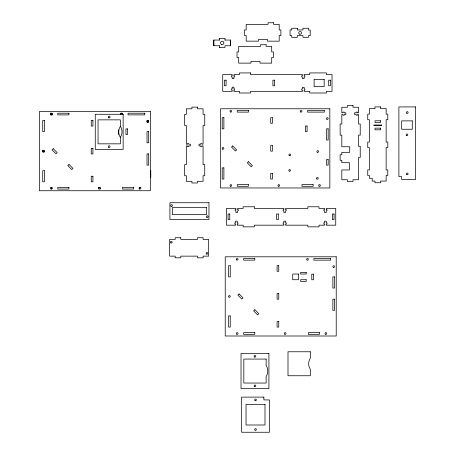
<?xml version="1.0" encoding="UTF-8"?>
<svg xmlns="http://www.w3.org/2000/svg" width="455" height="455" viewBox="0 0 455 455"><rect width="100%" height="100%" fill="white"/><g stroke="black" fill="none" stroke-linecap="round" stroke-linejoin="round"><path stroke-width="0.68" d="M219.35 38.385L224.998 38.385L224.998 40.057M219.395 40.057L213.776 40.057L213.776 45.745L219.395 45.745M224.929 40.057L230.6 40.057L230.6 45.745L224.929 45.745L224.969 47.417L219.35 47.417M52.206 113.215L50.528 113.215L50.528 114.887L52.206 114.887L52.206 113.773M148.688 120.467L147.016 120.467L147.016 122.139L148.688 122.139L148.688 121.024M43.839 150.304L42.724 150.304L42.724 151.976L44.397 151.976L44.397 150.861M50.761 187.392L51.876 187.392L51.876 189.064M98.496 187.392L100.168 187.392L100.168 189.064M140.879 187.392L139.207 187.392L139.207 189.064M230.56 40.057L230.56 45.745M219.395 38.385L219.35 40.057M219.35 45.745L219.395 47.417M213.822 40.057L213.822 45.745M150.781 170.614L150.781 177.308M122.475 114.33L122.475 113.215L120.802 113.215L120.802 114.33M120.359 126.262L120.359 119.853L98.047 119.853L98.047 143.831L120.359 143.831L120.359 137.421A10.129 10.129 0 0 0 120.359 126.262A10.129 10.129 0 0 0 120.359 137.421M118.687 129.777L118.687 134.595M120.916 114.467A0.836 0.836 0 0 1 121.639 113.215A0.836 0.836 0 0 1 122.367 114.467M53.218 148.688L52.035 149.871L55.976 153.813L57.159 152.63L53.218 148.688M68.989 164.46L67.806 165.643L71.753 169.59L72.936 168.407L68.989 164.46M232.698 145.913L231.515 147.096L235.457 151.037L236.64 149.854L232.698 145.913M248.47 161.684L247.287 162.867L251.234 166.814L252.417 165.631L248.47 161.684M239.068 293.947L237.885 295.13L241.827 299.077L243.01 297.894L239.068 293.947M254.84 309.724L253.657 310.907L257.604 314.849L258.787 313.666L254.84 309.724M273.626 22.75L268.052 22.75L268.052 24.365L246.189 24.365L246.189 29.945L244.511 29.945L244.511 35.553L246.189 35.553L246.189 41.155L258.457 41.155L258.457 39.483L267.489 39.483L267.489 41.155L279.205 41.155L279.205 35.553L280.877 35.553L280.877 29.945L279.205 29.945L279.205 24.365L273.626 24.365L273.626 22.75M297.337 28.273L291.729 28.273L291.729 29.945L290.057 29.945L290.057 35.632L291.729 35.632L291.729 37.304L297.337 37.304L297.337 35.632L302.939 35.632L302.939 37.304L308.518 37.304L308.518 35.661L310.191 35.661L310.191 30.081L308.518 30.081L308.518 28.273L302.939 28.273L302.939 29.945L297.337 29.945L297.337 28.273M266.124 44.727L260.55 44.727L260.55 46.342L238.687 46.342L238.687 51.921L237.01 51.921L237.01 57.523L238.687 57.523L238.687 63.131L250.955 63.131L250.955 61.459L259.993 61.459L259.993 63.131L271.703 63.131L271.703 57.523L273.375 57.523L273.375 51.921L271.703 51.921L271.703 46.342L266.124 46.342L266.124 44.727M250.603 72.925L239.444 72.925L239.444 74.597L233.87 74.597L233.87 75.712L234.592 75.712L234.592 76.941L233.87 76.941L233.87 78.613L232.198 78.613L232.198 76.941L231.47 76.941L231.47 75.712L232.198 75.712L232.198 74.597L222.717 74.597L222.717 91.33L232.198 91.33L232.198 90.101L231.47 90.101L231.47 88.873L232.198 88.873L232.198 87.201L233.87 87.201L233.87 88.873L234.592 88.873L234.592 90.215L233.87 90.215L233.87 91.33L239.444 91.33L239.444 93.002L250.603 93.002L250.603 91.33L302.467 91.33L302.467 90.215L301.745 90.215L301.745 88.987L302.467 88.987L302.467 87.314L304.145 87.314L304.145 88.987L304.867 88.987L304.867 90.215L304.145 90.215L304.145 91.33L309.718 91.33L309.718 93.002L326.451 93.002L326.451 91.33L332.031 91.33L332.031 74.597L326.451 74.597L326.451 72.925L309.718 72.925L309.718 74.597L304.145 74.597L304.145 75.712L304.867 75.712L304.867 76.941L304.145 76.941L304.145 78.613L302.467 78.613L302.467 76.941L301.745 76.941L301.745 75.712L302.467 75.712L302.467 74.597L250.603 74.597L250.603 72.925M324.165 79.335L314.126 79.335L314.126 86.587L324.165 86.587L324.165 79.335M226.061 80.177L224.389 80.177L224.389 85.75L226.061 85.75L226.061 80.177M274.581 80.177L272.909 80.177L272.909 85.75L274.581 85.75L274.581 80.177M330.353 80.177L328.681 80.177L328.681 85.75L330.353 85.75L330.353 80.177M352.972 105.583L347.392 105.583L347.392 107.255L341.819 107.255L341.819 112.834L342.933 112.834L342.933 112.106L344.162 112.106L344.162 112.834L345.834 112.834L345.834 114.506L344.162 114.506L344.162 115.229L342.933 115.229L342.933 114.506L341.819 114.506L341.819 123.987L340.141 123.987L340.141 135.141L341.819 135.141L341.819 146.755L349.736 146.755L349.736 152.328L341.819 152.328L341.819 154.728L340.141 154.728L340.141 160.302L341.819 160.302L341.819 162.702L349.457 162.702L349.457 169.954L341.819 169.954L341.819 179.759L347.392 179.759L347.392 181.431L352.972 181.431L352.972 179.759L358.551 179.759L358.551 157.453L360.224 157.453L360.224 146.294L358.551 146.294L358.551 135.141L360.224 135.141L360.224 123.987L358.551 123.987L358.551 114.506L357.431 114.506L357.431 115.229L356.208 115.229L356.208 114.506L354.53 114.506L354.53 112.834L356.208 112.834L356.208 112.106L357.431 112.106L357.431 112.834L358.551 112.834L358.551 107.255L352.972 107.255L352.972 105.583M380.562 106.897L374.988 106.897L374.988 108.569L369.409 108.569L369.409 114.148L367.737 114.148L367.737 119.722L369.409 119.722L369.409 142.034L367.737 142.034L367.737 147.608L369.409 147.608L369.409 169.92L367.737 169.92L367.737 175.493L369.409 175.493L369.409 178.286L372.201 178.286L372.201 181.073L374.988 181.073L374.988 182.745L380.562 182.745L380.562 181.073L386.141 181.073L386.141 175.493L387.814 175.493L387.814 169.92L386.141 169.92L386.141 147.608L387.814 147.608L387.814 142.034L386.141 142.034L386.141 119.722L387.814 119.722L387.814 114.148L386.141 114.148L386.141 108.569L380.562 108.569L380.562 106.897M415.625 106.931L398.893 106.931L398.893 176.642L401.68 176.642L401.68 179.435L415.625 179.435L415.625 106.931M197.493 107.135L191.913 107.135L191.913 108.808L186.334 108.808L186.334 114.387L184.662 114.387L184.662 125.54L186.334 125.54L186.334 144.224L187.449 144.224L187.449 143.501L188.677 143.501L188.677 144.224L190.349 144.224L190.349 145.896L188.677 145.896L188.677 146.624L187.449 146.624L187.449 145.896L186.334 145.896L186.334 164.579L184.662 164.579L184.662 175.738L186.334 175.738L186.334 181.312L191.913 181.312L191.913 182.984L197.493 182.984L197.493 181.312L203.066 181.312L203.066 175.738L204.739 175.738L204.739 164.579L203.066 164.579L203.066 145.896L201.952 145.896L201.952 146.624L200.723 146.624L200.723 145.896L199.051 145.896L199.051 144.224L200.723 144.224L200.723 143.501L201.952 143.501L201.952 144.224L203.066 144.224L203.066 125.54L204.739 125.54L204.739 114.387L203.066 114.387L203.066 108.808L197.493 108.808L197.493 107.135M329.841 108.768L220.527 108.768L220.527 187.96L329.841 187.96L329.841 108.768M248.413 110.44L237.26 110.44L237.26 112.112L248.413 112.112L248.413 110.44M324.267 110.44L307.534 110.44L307.534 112.112L324.267 112.112L324.267 110.44M150.366 111.543L39.375 111.543L39.375 190.736L150.366 190.736L150.366 111.543M68.938 113.215L57.779 113.215L57.779 114.887L68.938 114.887L68.938 113.215M144.787 113.215L128.054 113.215L128.054 114.887L144.787 114.887L144.787 113.215M123.146 114.273L95.26 114.273L95.26 149.411L123.146 149.411L123.146 114.273M223.877 117.691L222.205 117.691L222.205 128.845L223.877 128.845L223.877 117.691M272.397 117.691L270.725 117.691L270.725 123.265L272.397 123.265L272.397 117.691M44.397 120.467L42.724 120.467L42.724 131.62L44.397 131.62L44.397 120.467M92.917 120.467L91.245 120.467L91.245 126.041L92.917 126.041L92.917 120.467M380.619 120.785L375.017 120.785L375.017 122.458L380.619 122.458L380.619 120.785M412.275 120.871L401.68 120.871L401.68 129.237L412.275 129.237L412.275 120.871M381.682 125.023L373.873 125.023L373.873 125.58L381.682 125.58L381.682 125.023M307.091 126.001L305.413 126.001L305.413 131.688L307.091 131.688L307.091 126.001M380.619 128.145L375.017 128.145L375.017 129.817L380.619 129.817L380.619 128.145M328.169 128.845L326.497 128.845L326.497 139.998L328.169 139.998L328.169 128.845M127.61 128.913L125.933 128.913L125.933 134.492L127.61 134.492L127.61 128.913M148.688 131.62L147.016 131.62L147.016 142.773L148.688 142.773L148.688 131.62M272.397 145.577L270.725 145.577L270.725 151.151L272.397 151.151L272.397 145.577M92.917 148.353L91.245 148.353L91.245 153.926L92.917 153.926L92.917 148.353M148.688 153.926L147.016 153.926L147.016 165.085L148.688 165.085L148.688 153.926M328.169 159.586L326.497 159.586L326.497 165.159L328.169 165.159L328.169 159.586M223.877 167.884L222.205 167.884L222.205 179.037L223.877 179.037L223.877 167.884M44.397 170.659L42.724 170.659L42.724 181.812L44.397 181.812L44.397 170.659M272.397 173.463L270.725 173.463L270.725 179.037L272.397 179.037L272.397 173.463M92.917 176.239L91.245 176.239L91.245 181.812L92.917 181.812L92.917 176.239M248.413 184.616L237.26 184.616L237.26 186.288L248.413 186.288L248.413 184.616M313.114 184.616L301.955 184.616L301.955 186.288L313.114 186.288L313.114 184.616M68.938 187.392L57.779 187.392L57.779 189.064L68.938 189.064L68.938 187.392M133.633 187.392L122.475 187.392L122.475 189.064L133.633 189.064L133.633 187.392M208.964 202.742L169.925 202.742L169.925 219.475L208.964 219.475L208.964 202.742M254.311 206.775L243.152 206.775L243.152 208.453L237.578 208.453L237.578 209.567L238.301 209.567L238.301 210.796L237.578 210.796L237.578 212.468L235.906 212.468L235.906 210.796L235.178 210.796L235.178 209.567L235.906 209.567L235.906 208.453L226.419 208.453L226.419 225.185L235.576 225.185L235.576 224.065L234.848 224.065L234.848 222.842L235.576 222.842L235.576 221.164L237.248 221.164L237.248 222.842L237.976 222.842L237.976 224.065L237.248 224.065L237.248 225.185L243.152 225.185L243.152 226.857L254.311 226.857L254.311 225.185L283.869 225.185L283.869 224.065L283.141 224.065L283.141 222.842L283.869 222.842L283.869 221.164L285.541 221.164L285.541 222.842L286.263 222.842L286.263 224.065L285.541 224.065L285.541 225.185L307.847 225.185L307.847 226.857L319.006 226.857L319.006 225.185L324.58 225.185L324.58 224.065L323.858 224.065L323.858 222.842L324.58 222.842L324.58 221.164L326.252 221.164L326.252 222.842L326.98 222.842L326.98 224.065L326.252 224.065L326.252 225.185L335.739 225.185L335.739 208.453L326.252 208.453L326.252 209.567L326.98 209.567L326.98 210.796L326.252 210.796L326.252 212.468L324.58 212.468L324.58 210.796L323.858 210.796L323.858 209.567L324.58 209.567L324.58 208.453L319.006 208.453L319.006 206.775L307.847 206.775L307.847 208.453L285.541 208.453L285.541 209.567L286.263 209.567L286.263 210.796L285.541 210.796L285.541 212.468L283.869 212.468L283.869 210.796L283.141 210.796L283.141 209.567L283.869 209.567L283.869 208.453L254.311 208.453L254.311 206.775M206.513 207.565L172.382 207.565L172.382 214.652L206.513 214.652L206.513 207.565M229.769 214.026L228.097 214.026L228.097 219.606L229.769 219.606L229.769 214.026M278.289 214.026L276.617 214.026L276.617 219.606L278.289 219.606L278.289 214.026M334.061 214.026L332.389 214.026L332.389 219.606L334.061 219.606L334.061 214.026M180.789 237.732L175.209 237.732L175.209 239.404L169.63 239.404L169.63 256.137L175.209 256.137L175.209 257.809L180.789 257.809L180.789 256.137L197.515 256.137L197.515 257.809L203.095 257.809L203.095 256.137L208.674 256.137L208.674 239.404L203.095 239.404L203.095 237.732L197.515 237.732L197.515 239.404L180.789 239.404L180.789 237.732M336.217 256.802L225.225 256.802L225.225 336L336.217 336L336.217 256.802M254.789 258.474L243.63 258.474L243.63 260.146L254.789 260.146L254.789 258.474M330.637 258.474L313.904 258.474L313.904 260.146L330.637 260.146L330.637 258.474M230.247 265.726L228.575 265.726L228.575 276.879L230.247 276.879L230.247 265.726M278.767 265.726L277.095 265.726L277.095 271.305L278.767 271.305L278.767 265.726M306.209 272.363L300.63 272.363L300.63 274.035L306.209 274.035L306.209 272.363M298.4 274.035L292.713 274.035L292.713 279.723L298.4 279.723L298.4 274.035M313.461 274.177L311.783 274.177L311.783 279.751L313.461 279.751L313.461 274.177M334.539 276.879L332.867 276.879L332.867 288.038L334.539 288.038L334.539 276.879M306.209 279.723L300.63 279.723L300.63 281.4L306.209 281.4L306.209 279.723M278.767 293.611L277.095 293.611L277.095 299.191L278.767 299.191L278.767 293.611M334.539 299.191L332.867 299.191L332.867 310.344L334.539 310.344L334.539 299.191M230.247 315.924L228.575 315.924L228.575 327.077L230.247 327.077L230.247 315.924M278.767 321.497L277.095 321.497L277.095 327.077L278.767 327.077L278.767 321.497M254.789 332.65L243.63 332.65L243.63 334.328L254.789 334.328L254.789 332.65M319.484 332.65L308.325 332.65L308.325 334.328L319.484 334.328L319.484 332.65M310.31 351.766L287.998 351.766L287.998 375.745L310.31 375.745L310.31 369.329A10.129 10.129 0 0 1 310.31 358.176L310.31 351.766M268.916 353.484L241.031 353.484L241.031 388.621L268.916 388.621L268.916 353.484M266.13 359.063L243.823 359.063L243.823 383.042L266.13 383.042L266.13 376.626A10.129 10.129 0 0 0 266.13 365.473L266.13 359.063M263.877 397.113L241.571 397.113L241.571 432.25L269.457 432.25L269.457 399.956L263.877 399.899L263.877 397.113M264.992 404.364L246.03 404.364L246.03 424.998L264.992 424.998L264.992 404.364M221.352 44.351A1.672 1.672 0 0 0 223.866 42.901A1.672 1.672 0 0 0 221.352 41.45A1.672 1.672 0 0 0 221.352 44.351M299.424 34.08A1.393 1.393 0 0 0 301.517 32.874A1.393 1.393 0 0 0 299.424 31.662A1.393 1.393 0 0 0 299.424 34.08M406.838 113.232A0.836 0.836 0 0 0 408.095 112.504A0.836 0.836 0 0 0 406.838 111.782A0.836 0.836 0 0 0 406.838 113.232M406.56 135.539A0.836 0.836 0 0 0 407.816 134.816A0.836 0.836 0 0 0 406.56 134.088A0.836 0.836 0 0 0 406.56 135.539M406.838 174.578A0.836 0.836 0 0 0 408.095 173.856A0.836 0.836 0 0 0 406.838 173.133A0.836 0.836 0 0 0 406.838 174.578M206.877 217.41A0.836 0.836 0 0 0 208.128 216.688A0.836 0.836 0 0 0 206.877 215.96A0.836 0.836 0 0 0 206.877 217.41M171.182 206.257A0.836 0.836 0 0 0 172.434 205.529A0.836 0.836 0 0 0 171.182 204.807A0.836 0.836 0 0 0 171.182 206.257M170.887 242.919A0.836 0.836 0 0 0 172.144 242.196A0.836 0.836 0 0 0 170.887 241.469A0.836 0.836 0 0 0 170.887 242.919M206.581 254.072A0.836 0.836 0 0 0 207.838 253.35A0.836 0.836 0 0 0 206.581 252.627A0.836 0.836 0 0 0 206.581 254.072M255.096 400.627A0.836 0.836 0 0 0 256.347 399.899A0.836 0.836 0 0 0 255.096 399.177A0.836 0.836 0 0 0 255.096 400.627M255.096 430.185A0.836 0.836 0 0 0 256.347 429.463A0.836 0.836 0 0 0 255.096 428.735A0.836 0.836 0 0 0 255.096 430.185M254.555 356.999A0.836 0.836 0 0 0 255.812 356.271A0.836 0.836 0 0 0 254.555 355.548A0.836 0.836 0 0 0 254.555 356.999M254.555 386.557A0.836 0.836 0 0 0 255.812 385.829A0.836 0.836 0 0 0 254.555 385.106A0.836 0.836 0 0 0 254.555 386.557M228.99 297.126A0.836 0.836 0 0 0 230.247 296.398A0.836 0.836 0 0 0 228.99 295.676A0.836 0.836 0 0 0 228.99 297.126M236.628 259.902A0.836 0.836 0 0 0 238.028 259.526A0.836 0.836 0 0 0 236.998 258.503A0.836 0.836 0 0 0 236.628 259.902M307.074 260.038A0.836 0.836 0 0 0 308.325 259.31A0.836 0.836 0 0 0 307.074 258.588A0.836 0.836 0 0 0 307.074 260.038M333.287 267.29A0.836 0.836 0 0 0 334.539 266.562A0.836 0.836 0 0 0 333.287 265.839A0.836 0.836 0 0 0 333.287 267.29M325.479 334.215A0.836 0.836 0 0 0 326.73 333.492A0.836 0.836 0 0 0 325.479 332.764A0.836 0.836 0 0 0 325.479 334.215M284.762 334.215A0.836 0.836 0 0 0 286.019 333.492A0.836 0.836 0 0 0 284.762 332.764A0.836 0.836 0 0 0 284.762 334.215M236.799 334.215A0.836 0.836 0 0 0 238.056 333.492A0.836 0.836 0 0 0 236.799 332.764A0.836 0.836 0 0 0 236.799 334.215M316.811 178.917A0.842 0.842 0 0 0 318.221 178.542A0.842 0.842 0 0 0 317.186 177.513A0.842 0.842 0 0 0 316.811 178.917M289.209 171.114A0.842 0.842 0 0 0 290.472 170.392A0.842 0.842 0 0 0 289.215 169.652A0.842 0.842 0 0 0 289.209 171.114M289.204 155.439A0.842 0.842 0 0 0 290.614 155.064A0.842 0.842 0 0 0 289.579 154.029A0.842 0.842 0 0 0 289.204 155.439M317.317 152.226A0.842 0.842 0 0 0 318.585 151.498A0.842 0.842 0 0 0 317.317 150.77A0.842 0.842 0 0 0 317.317 152.226M230.429 186.18A0.836 0.836 0 0 0 231.686 185.452A0.836 0.836 0 0 0 230.429 184.73A0.836 0.836 0 0 0 230.429 186.18M222.62 149.086A0.836 0.836 0 0 0 223.877 148.364A0.836 0.836 0 0 0 222.62 147.642A0.836 0.836 0 0 0 222.62 149.086M230.429 111.998A0.836 0.836 0 0 0 231.686 111.276A0.836 0.836 0 0 0 230.429 110.554A0.836 0.836 0 0 0 230.429 111.998M300.704 111.998A0.836 0.836 0 0 0 301.955 111.276A0.836 0.836 0 0 0 300.704 110.554A0.836 0.836 0 0 0 300.704 111.998M326.917 119.25A0.836 0.836 0 0 0 328.169 118.528A0.836 0.836 0 0 0 326.917 117.799A0.836 0.836 0 0 0 326.917 119.25M319.109 186.18A0.836 0.836 0 0 0 320.36 185.452A0.836 0.836 0 0 0 319.109 184.73A0.836 0.836 0 0 0 319.109 186.18M278.392 186.18A0.836 0.836 0 0 0 279.649 185.452A0.836 0.836 0 0 0 278.392 184.73A0.836 0.836 0 0 0 278.392 186.18M108.785 117.788A0.836 0.836 0 0 0 110.042 117.06A0.836 0.836 0 0 0 108.785 116.338A0.836 0.836 0 0 0 108.785 117.788M108.785 147.346A0.836 0.836 0 0 0 110.042 146.624A0.836 0.836 0 0 0 108.785 145.896A0.836 0.836 0 0 0 108.785 147.346M43.14 151.862A0.836 0.836 0 0 0 44.397 151.14A0.836 0.836 0 0 0 43.14 150.417A0.836 0.836 0 0 0 43.14 151.862M50.949 114.774A0.836 0.836 0 0 0 52.206 114.051A0.836 0.836 0 0 0 50.949 113.323A0.836 0.836 0 0 0 50.949 114.774M147.437 122.025A0.836 0.836 0 0 0 148.688 121.303A0.836 0.836 0 0 0 147.437 120.575A0.836 0.836 0 0 0 147.437 122.025M139.628 188.95A0.836 0.836 0 0 0 140.879 188.228A0.836 0.836 0 0 0 139.628 187.505A0.836 0.836 0 0 0 139.628 188.95M98.911 188.95A0.836 0.836 0 0 0 100.168 188.228A0.836 0.836 0 0 0 98.911 187.505A0.836 0.836 0 0 0 98.911 188.95M50.949 188.95A0.836 0.836 0 0 0 52.206 188.228A0.836 0.836 0 0 0 50.949 187.505A0.836 0.836 0 0 0 50.949 188.95"/></g></svg>
